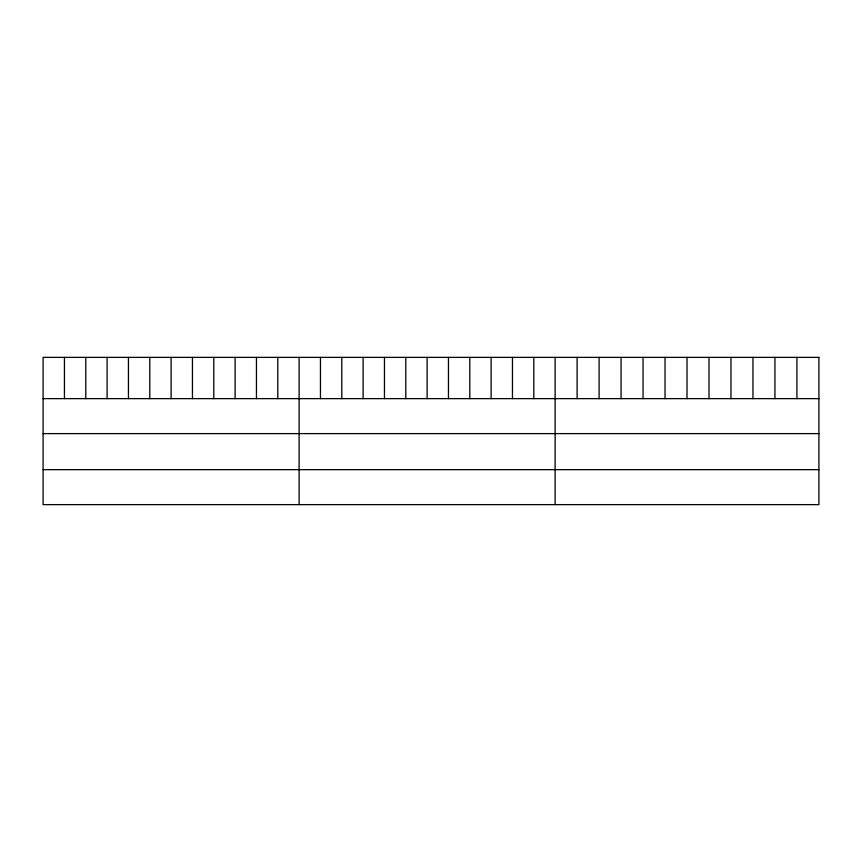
<?xml version="1.0" encoding="UTF-8"?>
<svg xmlns="http://www.w3.org/2000/svg" width="862" height="862" viewBox="0 0 862 862"><rect width="100%" height="100%" fill="white"/><g stroke="black" fill="none" stroke-linecap="round" stroke-linejoin="round"><path stroke-width="1.29" d="M43.1 398.632L818.9 398.632M43.1 433.608L818.9 433.608M43.1 469.65L818.9 469.65M796.919 357.374L796.919 398.632M774.938 357.374L774.938 398.632M752.957 357.374L752.957 398.632M730.976 357.374L730.976 398.632M708.995 357.374L708.995 398.632M687.014 357.374L687.014 398.632M665.033 357.374L665.033 398.632M643.052 357.374L643.052 398.632M621.071 357.374L621.071 398.632M599.09 357.374L599.09 398.632M577.109 357.374L577.109 398.632M555.128 357.374L555.128 504.626M533.793 357.374L533.793 398.632M512.459 357.374L512.459 398.632M491.124 357.374L491.124 398.632M469.79 357.374L469.79 398.632M448.455 357.374L448.455 398.632M427.121 357.374L427.121 398.632M405.786 357.374L405.786 398.632M384.452 357.374L384.452 398.632M363.117 357.374L363.117 398.632M341.783 357.374L341.783 398.632M320.448 357.374L320.448 398.632M299.114 357.374L299.114 504.626M277.779 357.374L277.779 398.632M256.445 357.374L256.445 398.632M235.11 357.374L235.11 398.632M213.776 357.374L213.776 398.632M192.441 357.374L192.441 398.632M171.107 357.374L171.107 398.632M149.772 357.374L149.772 398.632M128.438 357.374L128.438 398.632M107.103 357.374L107.103 398.632M85.769 357.374L85.769 398.632M64.434 357.374L64.434 398.632M818.9 357.374L43.1 357.374L43.1 504.626L818.9 504.626L818.9 357.374"/></g></svg>
